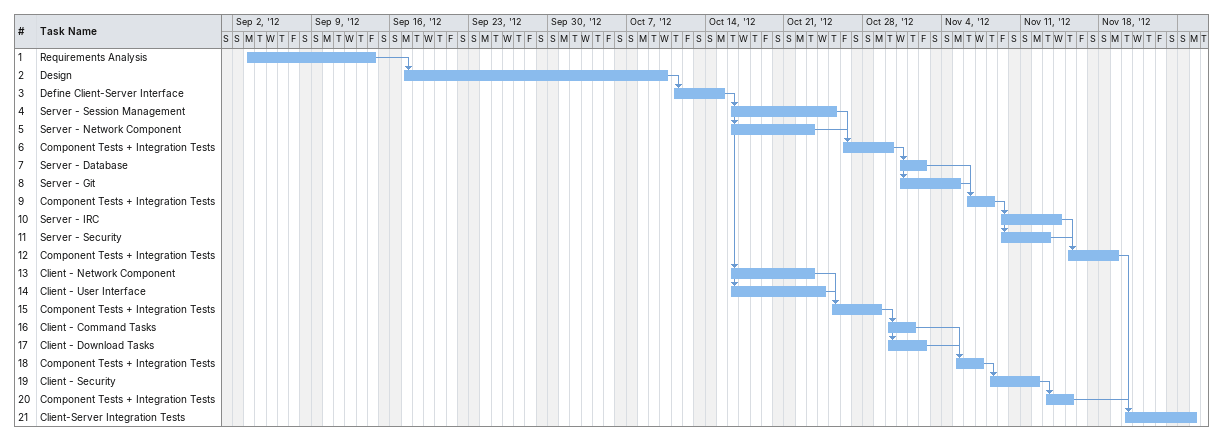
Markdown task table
| ID | Task | Start | Finish | Predecessors |
|---|---|---|---|---|
| 1 | Requirements Analysis | 2012-09-03 | 2012-09-14 |  |
| 2 | Design | 2012-09-17 | 2012-10-10 | 1 |
| 3 | Define Client-Server Interface | 2012-10-11 | 2012-10-15 | 2 |
| 4 | Server - Session Management | 2012-10-16 | 2012-10-25 | 3 |
| 5 | Server - Network Component | 2012-10-16 | 2012-10-23 | 3 |
| 6 | Component Tests + Integration Tests | 2012-10-26 | 2012-10-30 | 4, 5 |
| 7 | Server - Database | 2012-10-31 | 2012-11-02 | 6 |
| 8 | Server - Git | 2012-10-31 | 2012-11-05 | 6 |
| 9 | Component Tests + Integration Tests | 2012-11-06 | 2012-11-08 | 7, 8 |
| 10 | Server - IRC | 2012-11-09 | 2012-11-14 | 9 |
| 11 | Server - Security | 2012-11-09 | 2012-11-13 | 9 |
| 12 | Component Tests + Integration Tests | 2012-11-15 | 2012-11-19 | 10, 11 |
| 13 | Client - Network Component | 2012-10-16 | 2012-10-23 | 3 |
| 14 | Client - User Interface | 2012-10-16 | 2012-10-24 | 3 |
| 15 | Component Tests + Integration Tests | 2012-10-25 | 2012-10-29 | 13, 14 |
| 16 | Client - Command Tasks | 2012-10-30 | 2012-11-01 | 15 |
| 17 | Client - Download Tasks | 2012-10-30 | 2012-11-02 | 15 |
| 18 | Component Tests + Integration Tests | 2012-11-05 | 2012-11-07 | 16, 17 |
| 19 | Client - Security | 2012-11-08 | 2012-11-12 | 18 |
| 20 | Component Tests + Integration Tests | 2012-11-13 | 2012-11-15 | 19 |
| 21 | Client-Server Integration Tests | 2012-11-20 | 2012-11-26 | 12, 20 |
